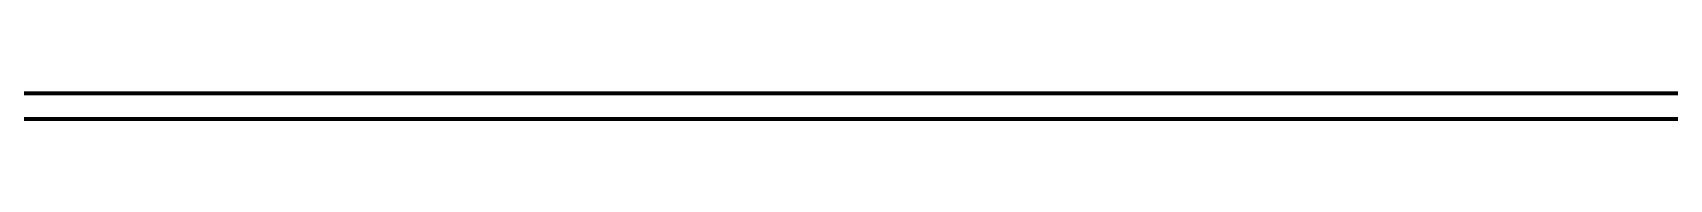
# Model space of a CAD drawing. Header units: inches. Extents: x 16 to 776, y 37 to 575.
# Drawn here: x 307.58 to 318.25, y 398.5 to 398.67 of the extents above; entities that cross this region are included whole.
import ezdxf

# ---------------------------------------------------------------- set-up
doc = ezdxf.new("R2010")
doc.units = ezdxf.units.IN
doc.header["$MEASUREMENT"] = 0
doc.layers.add('P', color=250, linetype='CONTINUOUS', lineweight=100)

msp = doc.modelspace()

# ---------------------------------------------------------------- linework, layer by layer
at = {"layer": 'P', "color": 0, "linetype": 'Continuous'}
for points in [[(307.5, 398.667), (307.667, 398.667)], [(307.5, 398.667), (307.667, 398.667)], [(307.667, 398.667), (307.833, 398.667)], [(307.667, 398.667), (307.833, 398.667)], [(307.833, 398.667), (308, 398.667)], [(307.833, 398.667), (308, 398.667)], [(308, 398.667), (308, 398.667)], [(308, 398.667), (308.167, 398.667)], [(308, 398.667), (308, 398.667)], [(308, 398.667), (308.167, 398.667)], [(308.167, 398.667), (308.333, 398.667)], [(308.167, 398.667), (308.333, 398.667)], [(308.333, 398.667), (308.333, 398.667)], [(308.333, 398.667), (308.5, 398.667)], [(308.333, 398.667), (308.333, 398.667)], [(308.333, 398.667), (308.5, 398.667)], [(308.5, 398.667), (308.667, 398.667)], [(308.5, 398.667), (308.667, 398.667)], [(308.667, 398.667), (308.833, 398.667)], [(308.667, 398.667), (308.833, 398.667)], [(308.833, 398.667), (308.833, 398.667)], [(308.833, 398.667), (309, 398.667)], [(308.833, 398.667), (308.833, 398.667)], [(308.833, 398.667), (309, 398.667)], [(309, 398.667), (309.167, 398.667)], [(309, 398.667), (309.167, 398.667)], [(309.167, 398.667), (309.167, 398.667)], [(309.167, 398.667), (309.333, 398.667)], [(309.167, 398.667), (309.167, 398.667)], [(309.167, 398.667), (309.333, 398.667)], [(309.333, 398.667), (309.5, 398.667)], [(309.333, 398.667), (309.5, 398.667)], [(309.5, 398.667), (309.667, 398.667)], [(309.5, 398.667), (309.667, 398.667)], [(309.5, 398.667), (309.667, 398.667)], [(309.667, 398.667), (309.667, 398.667)], [(309.667, 398.667), (309.667, 398.667)], [(309.667, 398.667), (309.833, 398.667)], [(309.667, 398.667), (309.667, 398.667)], [(309.667, 398.667), (309.833, 398.667)], [(309.833, 398.667), (310, 398.667)], [(309.833, 398.667), (310, 398.667)], [(310, 398.667), (310, 398.667)], [(310, 398.667), (310.167, 398.667)], [(310, 398.667), (310, 398.667)], [(310, 398.667), (310.167, 398.667)], [(310.167, 398.667), (310.333, 398.667)], [(310.167, 398.667), (310.333, 398.667)], [(310.333, 398.667), (310.5, 398.667)], [(310.333, 398.667), (310.5, 398.667)], [(310.5, 398.667), (310.5, 398.667)], [(310.5, 398.667), (310.667, 398.667)], [(310.5, 398.667), (310.5, 398.667)], [(310.5, 398.667), (310.667, 398.667)], [(310.667, 398.667), (310.833, 398.667)], [(310.667, 398.667), (310.833, 398.667)], [(310.833, 398.667), (311, 398.667)], [(310.833, 398.667), (311, 398.667)], [(311, 398.667), (311, 398.667)], [(311, 398.667), (311.167, 398.667)], [(311, 398.667), (311, 398.667)], [(311, 398.667), (311.167, 398.667)], [(311.167, 398.667), (311.333, 398.667)], [(311.167, 398.667), (311.333, 398.667)], [(311.333, 398.667), (311.333, 398.667)], [(311.333, 398.667), (311.5, 398.667)], [(311.333, 398.667), (311.333, 398.667)], [(311.333, 398.667), (311.5, 398.667)], [(311.5, 398.667), (311.667, 398.667)], [(311.5, 398.667), (311.667, 398.667)], [(311.5, 398.667), (311.667, 398.667)], [(311.667, 398.667), (311.833, 398.667)], [(311.667, 398.667), (311.833, 398.667)], [(311.667, 398.667), (311.833, 398.667)], [(311.667, 398.667), (311.833, 398.667)], [(311.833, 398.667), (311.833, 398.667)], [(311.833, 398.667), (311.833, 398.667)], [(311.833, 398.667), (312, 398.667)], [(311.833, 398.667), (311.833, 398.667)], [(311.833, 398.667), (312, 398.667)], [(312, 398.667), (312.167, 398.667)], [(312, 398.667), (312.167, 398.667)], [(312.167, 398.667), (312.167, 398.667)], [(312.167, 398.667), (312.333, 398.667)], [(312.167, 398.667), (312.167, 398.667)], [(312.167, 398.667), (312.333, 398.667)], [(312.167, 398.667), (312.167, 398.667)], [(312.167, 398.667), (312.333, 398.667)], [(312.333, 398.667), (312.5, 398.667)], [(312.333, 398.667), (312.5, 398.667)], [(312.5, 398.667), (312.667, 398.667)], [(312.5, 398.667), (312.667, 398.667)], [(312.667, 398.667), (312.667, 398.667)], [(312.667, 398.667), (312.833, 398.667)], [(312.667, 398.667), (312.667, 398.667)], [(312.667, 398.667), (312.833, 398.667)], [(312.833, 398.667), (313, 398.667)], [(312.833, 398.667), (313, 398.667)], [(313, 398.667), (313, 398.667)], [(313, 398.667), (313.167, 398.667)], [(313, 398.667), (313, 398.667)], [(313, 398.667), (313.167, 398.667)], [(313.167, 398.667), (313.333, 398.667)], [(313.167, 398.667), (313.333, 398.667)], [(313.333, 398.667), (313.5, 398.667)], [(313.333, 398.667), (313.5, 398.667)], [(313.5, 398.667), (313.5, 398.667)], [(313.5, 398.667), (313.667, 398.667)], [(313.5, 398.667), (313.5, 398.667)], [(313.5, 398.667), (313.667, 398.667)], [(313.667, 398.667), (313.833, 398.667)], [(313.667, 398.667), (313.833, 398.667)], [(313.667, 398.667), (313.833, 398.667)], [(313.833, 398.667), (314, 398.667)], [(313.833, 398.667), (314, 398.667)], [(313.833, 398.667), (314, 398.667)], [(314, 398.667), (314, 398.667)], [(314, 398.667), (314.167, 398.667)], [(314, 398.667), (314, 398.667)], [(314, 398.667), (314.167, 398.667)], [(314.167, 398.667), (314.333, 398.667)], [(314.167, 398.667), (314.333, 398.667)], [(314.167, 398.667), (314.333, 398.667)], [(314.333, 398.667), (314.333, 398.667)], [(314.333, 398.667), (314.333, 398.667)], [(314.333, 398.667), (314.5, 398.667)], [(314.333, 398.667), (314.333, 398.667)], [(314.333, 398.667), (314.5, 398.667)], [(314.5, 398.667), (314.667, 398.667)], [(314.5, 398.667), (314.667, 398.667)], [(314.667, 398.667), (314.833, 398.667)], [(314.667, 398.667), (314.833, 398.667)], [(314.667, 398.667), (314.833, 398.667)], [(314.833, 398.667), (314.833, 398.667)], [(314.833, 398.667), (314.833, 398.667)], [(314.833, 398.667), (315, 398.667)], [(314.833, 398.667), (314.833, 398.667)], [(314.833, 398.667), (315, 398.667)], [(315, 398.667), (315.167, 398.667)], [(315, 398.667), (315.167, 398.667)], [(315.167, 398.667), (315.167, 398.667)], [(315.167, 398.667), (315.333, 398.667)], [(315.167, 398.667), (315.167, 398.667)], [(315.167, 398.667), (315.333, 398.667)], [(315.167, 398.667), (315.167, 398.667)], [(315.167, 398.667), (315.333, 398.667)], [(315.333, 398.667), (315.5, 398.667)], [(315.333, 398.667), (315.5, 398.667)], [(315.5, 398.667), (315.667, 398.667)], [(315.5, 398.667), (315.667, 398.667)], [(315.667, 398.667), (315.667, 398.667)], [(315.667, 398.667), (315.833, 398.667)], [(315.667, 398.667), (315.667, 398.667)], [(315.667, 398.667), (315.833, 398.667)], [(315.833, 398.667), (316, 398.667)], [(315.833, 398.667), (316, 398.667)], [(316, 398.667), (316, 398.667)], [(316, 398.667), (316.167, 398.667)], [(316, 398.667), (316, 398.667)], [(316, 398.667), (316.167, 398.667)], [(316.167, 398.667), (316.333, 398.667)], [(316.167, 398.667), (316.333, 398.667)], [(316.333, 398.667), (316.5, 398.667)], [(316.333, 398.667), (316.5, 398.667)], [(316.5, 398.667), (316.5, 398.667)], [(316.5, 398.667), (316.667, 398.667)], [(316.5, 398.667), (316.5, 398.667)], [(316.5, 398.667), (316.667, 398.667)], [(316.667, 398.667), (316.833, 398.667)], [(316.667, 398.667), (316.833, 398.667)], [(316.833, 398.667), (317, 398.667)], [(316.833, 398.667), (317, 398.667)], [(317, 398.667), (317, 398.667)], [(317, 398.667), (317.167, 398.667)], [(317, 398.667), (317, 398.667)], [(317, 398.667), (317.167, 398.667)], [(317.167, 398.667), (317.333, 398.667)], [(317.167, 398.667), (317.333, 398.667)], [(317.333, 398.667), (317.333, 398.667)], [(317.333, 398.667), (317.5, 398.667)], [(317.333, 398.667), (317.333, 398.667)], [(317.333, 398.667), (317.5, 398.667)], [(317.5, 398.667), (317.667, 398.667)], [(317.5, 398.667), (317.667, 398.667)], [(317.667, 398.667), (317.833, 398.667)], [(317.667, 398.667), (317.833, 398.667)], [(317.833, 398.667), (317.833, 398.667)], [(317.833, 398.667), (318, 398.667)], [(317.833, 398.667), (317.833, 398.667)], [(317.833, 398.667), (318, 398.667)], [(318, 398.667), (318.167, 398.667)], [(318, 398.667), (318.167, 398.667)], [(318.167, 398.667), (318.167, 398.667)], [(318.167, 398.667), (318.333, 398.667)], [(318.167, 398.667), (318.167, 398.667)], [(318.167, 398.667), (318.333, 398.667)], [(307.5, 398.5), (307.667, 398.5)], [(307.5, 398.5), (307.667, 398.5)], [(307.5, 398.5), (307.667, 398.5)], [(307.667, 398.5), (307.833, 398.5)], [(307.667, 398.5), (307.833, 398.5)], [(307.667, 398.5), (307.833, 398.5)], [(307.833, 398.5), (308, 398.5)], [(307.833, 398.5), (308, 398.5)], [(307.833, 398.5), (308, 398.5)], [(308, 398.5), (308, 398.5)], [(308, 398.5), (308, 398.5)], [(308, 398.5), (308.167, 398.5)], [(308, 398.5), (308.167, 398.5)], [(308, 398.5), (308.167, 398.5)], [(308.167, 398.5), (308.333, 398.5)], [(308.167, 398.5), (308.333, 398.5)], [(308.167, 398.5), (308.333, 398.5)], [(308.333, 398.5), (308.333, 398.5)], [(308.333, 398.5), (308.333, 398.5)], [(308.333, 398.5), (308.5, 398.5)], [(308.333, 398.5), (308.333, 398.5)], [(308.333, 398.5), (308.5, 398.5)], [(308.5, 398.5), (308.667, 398.5)], [(308.5, 398.5), (308.667, 398.5)], [(308.5, 398.5), (308.667, 398.5)], [(308.667, 398.5), (308.833, 398.5)], [(308.667, 398.5), (308.833, 398.5)], [(308.667, 398.5), (308.833, 398.5)], [(308.833, 398.5), (308.833, 398.5)], [(308.833, 398.5), (308.833, 398.5)], [(308.833, 398.5), (309, 398.5)], [(308.833, 398.5), (308.833, 398.5)], [(308.833, 398.5), (309, 398.5)], [(309, 398.5), (309.167, 398.5)], [(309, 398.5), (309.167, 398.5)], [(309, 398.5), (309.167, 398.5)], [(309.167, 398.5), (309.167, 398.5)], [(309.167, 398.5), (309.167, 398.5)], [(309.167, 398.5), (309.333, 398.5)], [(309.167, 398.5), (309.167, 398.5)], [(309.167, 398.5), (309.333, 398.5)], [(309.167, 398.5), (309.333, 398.5)], [(309.333, 398.5), (309.5, 398.5)], [(309.333, 398.5), (309.5, 398.5)], [(309.5, 398.5), (309.667, 398.5)], [(309.5, 398.5), (309.667, 398.5)], [(309.5, 398.5), (309.667, 398.5)], [(309.667, 398.5), (309.667, 398.5)], [(309.667, 398.5), (309.667, 398.5)], [(309.667, 398.5), (309.667, 398.5)], [(309.667, 398.5), (309.833, 398.5)], [(309.667, 398.5), (309.667, 398.5)], [(309.667, 398.5), (309.833, 398.5)], [(309.667, 398.5), (309.833, 398.5)], [(309.833, 398.5), (310, 398.5)], [(309.833, 398.5), (310, 398.5)], [(309.833, 398.5), (310, 398.5)], [(310, 398.5), (310, 398.5)], [(310, 398.5), (310, 398.5)], [(310, 398.5), (310.167, 398.5)], [(310, 398.5), (310.167, 398.5)], [(310, 398.5), (310.167, 398.5)], [(310.167, 398.5), (310.333, 398.5)], [(310.167, 398.5), (310.333, 398.5)], [(310.167, 398.5), (310.333, 398.5)], [(310.333, 398.5), (310.5, 398.5)], [(310.333, 398.5), (310.5, 398.5)], [(310.333, 398.5), (310.5, 398.5)], [(310.5, 398.5), (310.5, 398.5)], [(310.5, 398.5), (310.5, 398.5)], [(310.5, 398.5), (310.667, 398.5)], [(310.5, 398.5), (310.667, 398.5)], [(310.5, 398.5), (310.667, 398.5)], [(310.667, 398.5), (310.833, 398.5)], [(310.667, 398.5), (310.833, 398.5)], [(310.667, 398.5), (310.833, 398.5)], [(310.833, 398.5), (311, 398.5)], [(310.833, 398.5), (311, 398.5)], [(310.833, 398.5), (311, 398.5)], [(311, 398.5), (311, 398.5)], [(311, 398.5), (311, 398.5)], [(311, 398.5), (311.167, 398.5)], [(311, 398.5), (311.167, 398.5)], [(311, 398.5), (311.167, 398.5)], [(311.167, 398.5), (311.333, 398.5)], [(311.167, 398.5), (311.333, 398.5)], [(311.167, 398.5), (311.333, 398.5)], [(311.333, 398.5), (311.333, 398.5)], [(311.333, 398.5), (311.333, 398.5)], [(311.333, 398.5), (311.5, 398.5)], [(311.333, 398.5), (311.333, 398.5)], [(311.333, 398.5), (311.5, 398.5)], [(311.5, 398.5), (311.667, 398.5)], [(311.5, 398.5), (311.667, 398.5)], [(311.5, 398.5), (311.667, 398.5)], [(311.667, 398.5), (311.833, 398.5)], [(311.667, 398.5), (311.833, 398.5)], [(311.667, 398.5), (311.833, 398.5)], [(311.667, 398.5), (311.833, 398.5)], [(311.833, 398.5), (311.833, 398.5)], [(311.833, 398.5), (311.833, 398.5)], [(311.833, 398.5), (311.833, 398.5)], [(311.833, 398.5), (312, 398.5)], [(311.833, 398.5), (311.833, 398.5)], [(311.833, 398.5), (312, 398.5)], [(311.833, 398.5), (312, 398.5)], [(312, 398.5), (312.167, 398.5)], [(312, 398.5), (312.167, 398.5)], [(312.167, 398.5), (312.167, 398.5)], [(312.167, 398.5), (312.167, 398.5)], [(312.167, 398.5), (312.333, 398.5)], [(312.167, 398.5), (312.167, 398.5)], [(312.167, 398.5), (312.333, 398.5)], [(312.167, 398.5), (312.333, 398.5)], [(312.167, 398.5), (312.333, 398.5)], [(312.333, 398.5), (312.5, 398.5)], [(312.333, 398.5), (312.5, 398.5)], [(312.333, 398.5), (312.5, 398.5)], [(312.5, 398.5), (312.667, 398.5)], [(312.5, 398.5), (312.667, 398.5)], [(312.667, 398.5), (312.667, 398.5)], [(312.667, 398.5), (312.667, 398.5)], [(312.667, 398.5), (312.833, 398.5)], [(312.667, 398.5), (312.667, 398.5)], [(312.667, 398.5), (312.833, 398.5)], [(312.667, 398.5), (312.833, 398.5)], [(312.833, 398.5), (313, 398.5)], [(312.833, 398.5), (313, 398.5)], [(312.833, 398.5), (313, 398.5)], [(313, 398.5), (313, 398.5)], [(313, 398.5), (313, 398.5)], [(313, 398.5), (313.167, 398.5)], [(313, 398.5), (313.167, 398.5)], [(313, 398.5), (313.167, 398.5)], [(313.167, 398.5), (313.333, 398.5)], [(313.167, 398.5), (313.333, 398.5)], [(313.167, 398.5), (313.333, 398.5)], [(313.333, 398.5), (313.5, 398.5)], [(313.333, 398.5), (313.5, 398.5)], [(313.333, 398.5), (313.5, 398.5)], [(313.5, 398.5), (313.5, 398.5)], [(313.5, 398.5), (313.5, 398.5)], [(313.5, 398.5), (313.667, 398.5)], [(313.5, 398.5), (313.5, 398.5)], [(313.5, 398.5), (313.667, 398.5)], [(313.667, 398.5), (313.833, 398.5)], [(313.667, 398.5), (313.833, 398.5)], [(313.667, 398.5), (313.833, 398.5)], [(313.833, 398.5), (314, 398.5)], [(313.833, 398.5), (314, 398.5)], [(313.833, 398.5), (314, 398.5)], [(313.833, 398.5), (314, 398.5)], [(314, 398.5), (314, 398.5)], [(314, 398.5), (314, 398.5)], [(314, 398.5), (314.167, 398.5)], [(314, 398.5), (314, 398.5)], [(314, 398.5), (314.167, 398.5)], [(314.167, 398.5), (314.333, 398.5)], [(314.167, 398.5), (314.333, 398.5)], [(314.167, 398.5), (314.333, 398.5)], [(314.333, 398.5), (314.333, 398.5)], [(314.333, 398.5), (314.333, 398.5)], [(314.333, 398.5), (314.333, 398.5)], [(314.333, 398.5), (314.5, 398.5)], [(314.333, 398.5), (314.333, 398.5)], [(314.333, 398.5), (314.5, 398.5)], [(314.333, 398.5), (314.5, 398.5)], [(314.5, 398.5), (314.667, 398.5)], [(314.5, 398.5), (314.667, 398.5)], [(314.667, 398.5), (314.833, 398.5)], [(314.667, 398.5), (314.833, 398.5)], [(314.667, 398.5), (314.833, 398.5)], [(314.833, 398.5), (314.833, 398.5)], [(314.833, 398.5), (314.833, 398.5)], [(314.833, 398.5), (314.833, 398.5)], [(314.833, 398.5), (315, 398.5)], [(314.833, 398.5), (314.833, 398.5)], [(314.833, 398.5), (315, 398.5)], [(314.833, 398.5), (315, 398.5)], [(315, 398.5), (315.167, 398.5)], [(315, 398.5), (315.167, 398.5)], [(315.167, 398.5), (315.167, 398.5)], [(315.167, 398.5), (315.167, 398.5)], [(315.167, 398.5), (315.333, 398.5)], [(315.167, 398.5), (315.167, 398.5)], [(315.167, 398.5), (315.333, 398.5)], [(315.167, 398.5), (315.333, 398.5)], [(315.167, 398.5), (315.333, 398.5)], [(315.333, 398.5), (315.5, 398.5)], [(315.333, 398.5), (315.5, 398.5)], [(315.333, 398.5), (315.5, 398.5)], [(315.5, 398.5), (315.667, 398.5)], [(315.5, 398.5), (315.667, 398.5)], [(315.5, 398.5), (315.667, 398.5)], [(315.667, 398.5), (315.667, 398.5)], [(315.667, 398.5), (315.667, 398.5)], [(315.667, 398.5), (315.833, 398.5)], [(315.667, 398.5), (315.667, 398.5)], [(315.667, 398.5), (315.833, 398.5)], [(315.833, 398.5), (316, 398.5)], [(315.833, 398.5), (316, 398.5)], [(315.833, 398.5), (316, 398.5)], [(316, 398.5), (316, 398.5)], [(316, 398.5), (316, 398.5)], [(316, 398.5), (316.167, 398.5)], [(316, 398.5), (316, 398.5)], [(316, 398.5), (316.167, 398.5)], [(316, 398.5), (316.167, 398.5)], [(316.167, 398.5), (316.333, 398.5)], [(316.167, 398.5), (316.333, 398.5)], [(316.333, 398.5), (316.5, 398.5)], [(316.333, 398.5), (316.5, 398.5)], [(316.333, 398.5), (316.5, 398.5)], [(316.5, 398.5), (316.5, 398.5)], [(316.5, 398.5), (316.5, 398.5)], [(316.5, 398.5), (316.667, 398.5)], [(316.5, 398.5), (316.5, 398.5)], [(316.5, 398.5), (316.667, 398.5)], [(316.5, 398.5), (316.667, 398.5)], [(316.667, 398.5), (316.833, 398.5)], [(316.667, 398.5), (316.833, 398.5)], [(316.833, 398.5), (317, 398.5)], [(316.833, 398.5), (317, 398.5)], [(316.833, 398.5), (317, 398.5)], [(317, 398.5), (317, 398.5)], [(317, 398.5), (317, 398.5)], [(317, 398.5), (317.167, 398.5)], [(317, 398.5), (317, 398.5)], [(317, 398.5), (317.167, 398.5)], [(317, 398.5), (317.167, 398.5)], [(317.167, 398.5), (317.333, 398.5)], [(317.167, 398.5), (317.333, 398.5)], [(317.333, 398.5), (317.333, 398.5)], [(317.333, 398.5), (317.333, 398.5)], [(317.333, 398.5), (317.5, 398.5)], [(317.333, 398.5), (317.333, 398.5)], [(317.333, 398.5), (317.5, 398.5)], [(317.333, 398.5), (317.5, 398.5)], [(317.5, 398.5), (317.667, 398.5)], [(317.5, 398.5), (317.667, 398.5)], [(317.5, 398.5), (317.667, 398.5)], [(317.667, 398.5), (317.833, 398.5)], [(317.667, 398.5), (317.833, 398.5)], [(317.667, 398.5), (317.833, 398.5)], [(317.833, 398.5), (317.833, 398.5)], [(317.833, 398.5), (317.833, 398.5)], [(317.833, 398.5), (318, 398.5)], [(317.833, 398.5), (318, 398.5)], [(317.833, 398.5), (318, 398.5)], [(318, 398.5), (318.167, 398.5)], [(318, 398.5), (318.167, 398.5)], [(318, 398.5), (318.167, 398.5)], [(318.167, 398.5), (318.167, 398.5)], [(318.167, 398.5), (318.167, 398.5)], [(318.167, 398.5), (318.333, 398.5)], [(318.167, 398.5), (318.167, 398.5)], [(318.167, 398.5), (318.333, 398.5)]]:
    msp.add_lwpolyline(points, dxfattribs=at)

doc.saveas('drawing.dxf')
